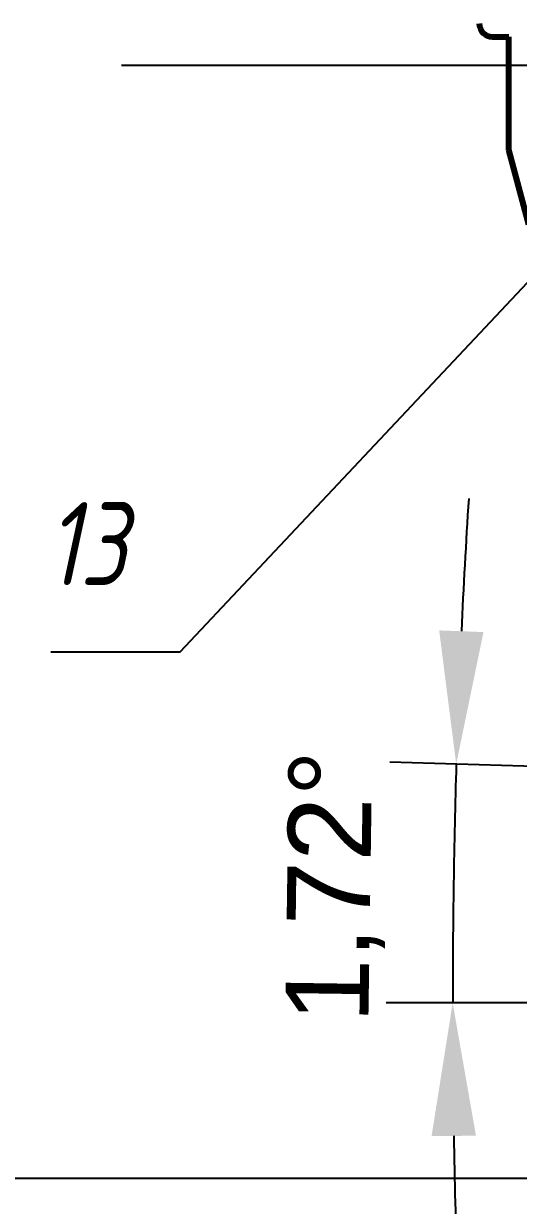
# Model space of a CAD drawing. Header units: millimetres. Extents: x -92220 to 11040, y -5929 to 27498.
# Drawn here: x -10845.2 to -10770.9, y 300.1 to 477.8 of the extents above; entities that cross this region are included whole.
import ezdxf

# ---------------------------------------------------------------- set-up
doc = ezdxf.new("R2010")
doc.units = ezdxf.units.MM
doc.linetypes.add('DASHED', pattern=[19.05, 12.7, -6.35])
doc.layers.add('01 Черновое', color=254, linetype='Continuous')
doc.layers.add('12 Канализация 1', color=7, linetype='Continuous')
doc.layers.add('100 noprint', color=1, linetype='Continuous', plot=False)
doc.styles.get("Standard").update_dxf_attribs({"font": 'arial.ttf'})
doc.styles.add('ГОСТ-ISOCPEUR', font='isocpeui.ttf', dxfattribs={"width": 0.8})
doc.dimstyles.new('ISO-25', dxfattribs={"dimtxt": 2.5, "dimasz": 2.5, "dimexe": 1.25, "dimexo": 0.625, "dimtad": 1, "dimtxsty": 'Standard', "dimcen": 2.5, "dimadec": 0, "dimazin": 0, "dimtfac": 1, "dimtmove": 0, "dimatfit": 3, "dimfxl": 1, "dimarcsym": 0})

# ---------------------------------------------------------------- blocks, each defined once
blk = doc.blocks.new('*D67')
at = {"layer": '12 Канализация 1', "color": 0, "lineweight": -2}
for p, q in [((-10631.03, 361.96), (-10790.2, 366.74)), ((-10641.69, 330.54), (-10790.74, 330.54))]:
    blk.add_line(p, q, dxfattribs=at)
for start, end in [(176.36709, 177.32436), (178.28164, 180), (180.95728, 181.91456)]:
    blk.add_arc((-9583.67, 330.54), 1197.07, start, end, dxfattribs=at)
at = {"layer": '12 Канализация 1', "color": 0}
for points in [[(-10782.77, 386.55), (-10776.11, 386.3), (-10780.21, 366.44)], [(-10777.24, 310.57), (-10783.91, 310.52), (-10780.74, 330.54)]]:
    blk.add_solid(points, dxfattribs=at)
at = {"layer": 'Defpoints', "color": 0}
for p in [(-10631.03, 361.96), (-10780.5, 354.48), (-10641.69, 330.54), (-9593.07, 330.83), (-9593.07, 330.54)]:
    blk.add_point(p, dxfattribs=at)
at = {"layer": '12 Канализация 1', "color": 0, "insert": (-10798.21, 348.01), "char_height": 12.5, "attachment_point": 5, "rotation": 89.1763}
blk.add_mtext('1,72%%d', dxfattribs=at)

msp = doc.modelspace()

# ---------------------------------------------------------------- linework, layer by layer
at = {"layer": '01 Черновое', "lineweight": -2}
msp.add_line((-11209.29, 304.19), (-10289.29, 304.19), dxfattribs=at)
at = {"layer": '100 noprint', "color": 2, "linetype": 'DASHED', "ltscale": 10}
msp.add_line((11013.49, 471.51), (-12184.07, 471.51), dxfattribs=at)
at = {"layer": '12 Канализация 1', "lineweight": 80}
for p, q in [((-10774.74, 475.79), (-10772.29, 475.79)), ((-10772.29, 458.79), (-10772.29, 475.79)), ((-10769.29, 447.59), (-10772.29, 458.79))]:
    msp.add_line(p, q, dxfattribs=at)
at = {"layer": '12 Канализация 1', "flags": 128}
msp.add_lwpolyline([(-10749, 460.64), (-10821.74, 383.28), (-10841.16, 383.28)], dxfattribs=at)
at = {"layer": '12 Канализация 1', "lineweight": 80}
msp.add_arc((-10774.74, 477.79), 2, 180, 270, dxfattribs=at)
at = {"layer": '12 Канализация 1', "start_tangent": (0.336336, 0.941742), "end_tangent": (0.336336, 0.941742)}
msp.add_spline([(-10900.4, 762.38), (-10708.45, 808.55), (-10200.65, 767.24), (-9598.08, 597.16), (-9345.39, 395.5), (-9345.39, 179.26), (-9559.2, 179.26), (-9734.14, 227.85), (-10020.85, 252.15), (-10630.7, 252.15), (-10868.81, 293.45), (-10917.41, 609.31), (-10900.4, 762.38)], degree=3, dxfattribs=at)

# ---------------------------------------------------------------- texts
at = {"layer": '12 Канализация 1', "linetype": 'Continuous', "style": 'ГОСТ-ISOCPEUR', "width": 0.8}
msp.add_text('13', height=12.5, dxfattribs=at).set_placement((-10841.81, 393.34))

# ---------------------------------------------------------------- dimensions: what is measured, and where the dimension line sits
at = {"layer": '12 Канализация 1'}
dim = msp.add_angular_dim_2l(base=(-10780.5, 354.48), line1=((-9593.07, 330.83), (-10631.03, 361.96)), line2=((-9593.07, 330.54), (-10641.69, 330.54)), dimstyle='ISO-25', override={"dimtxt": 12.5, "dimasz": 20, "dimexe": 10, "dimexo": 0, "dimgap": 10, "dimdec": 0, "dimadec": 2}, dxfattribs=at)
dim.commit()
dim.dimension.update_dxf_attribs({"geometry": '*D67', "text_midpoint": (-10780.62, 347.75), "dimtype": 162})

doc.saveas('drawing.dxf')
